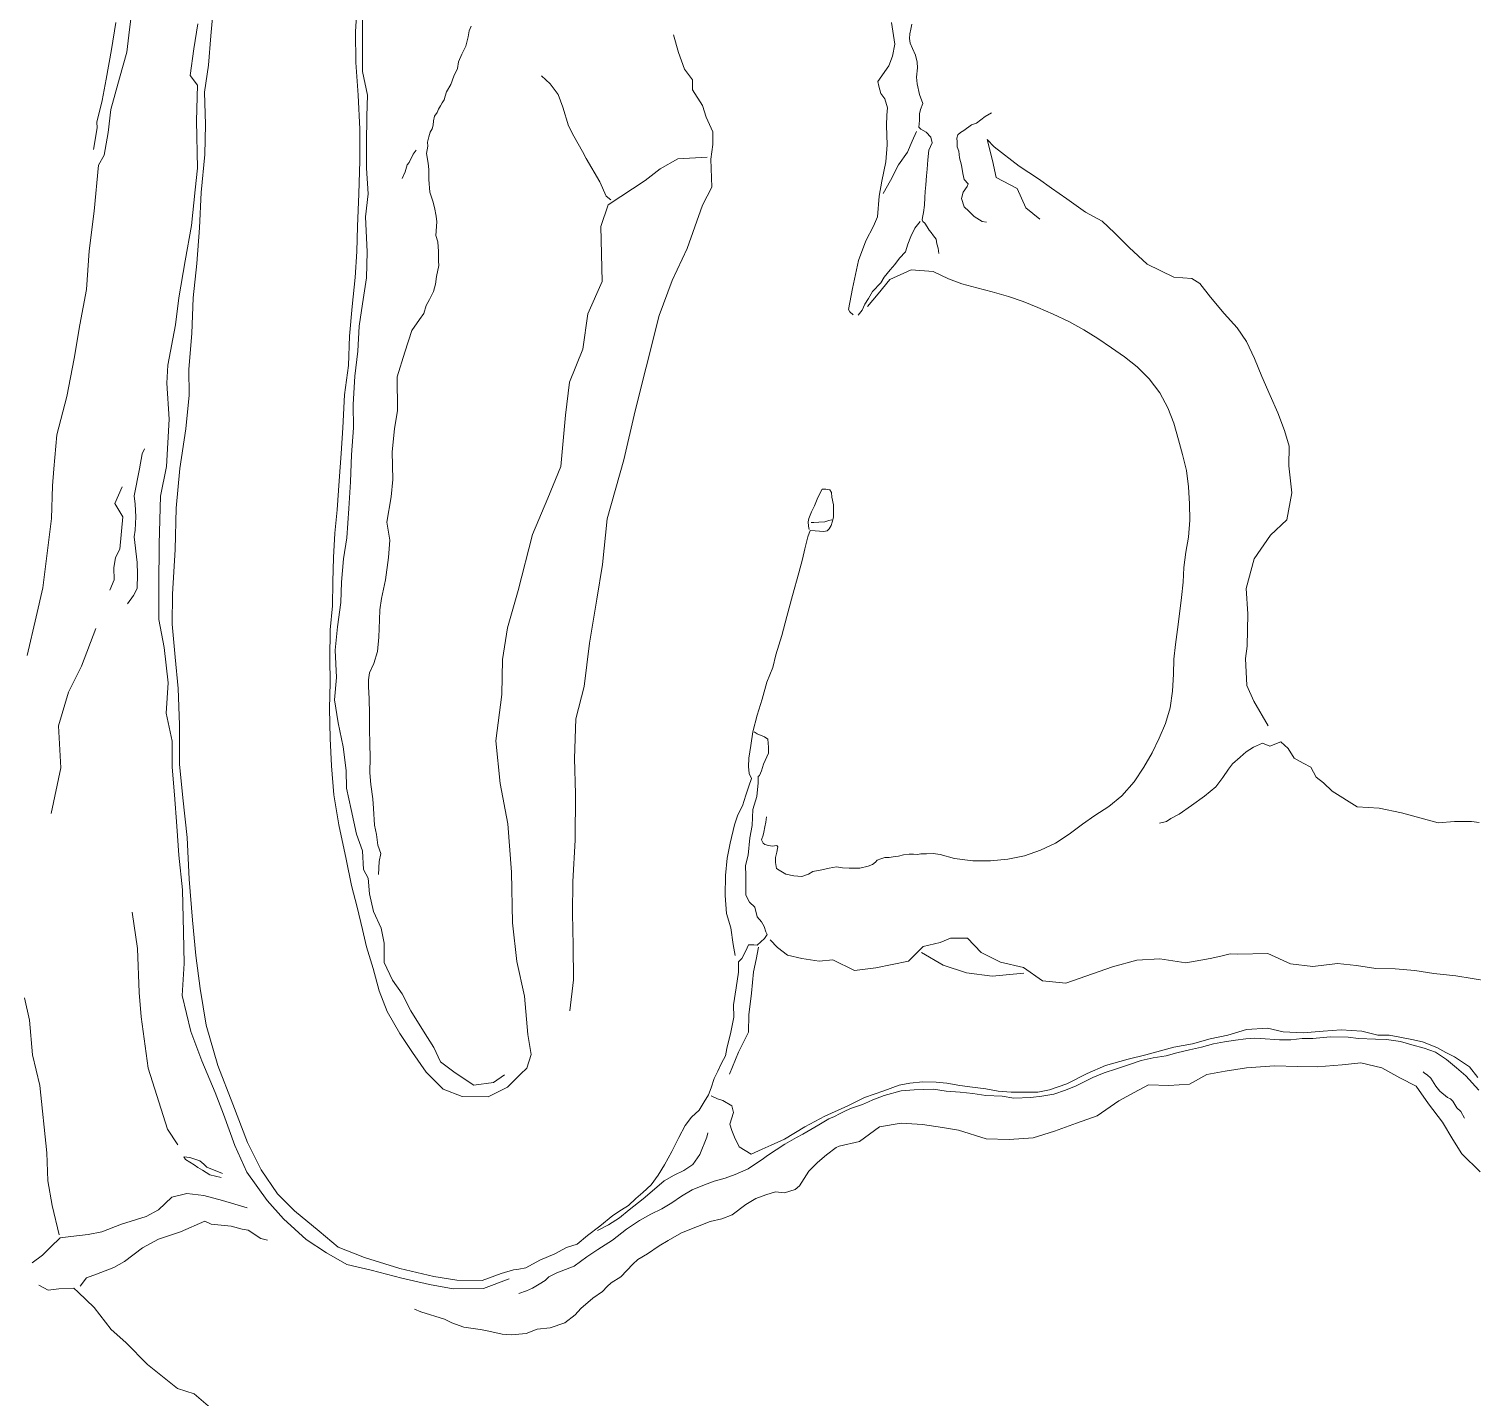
# Model space of a CAD drawing. Extents: x 683321 to 688873, y 7661944 to 7668387.
# Drawn here: x 685578.5 to 685874.5, y 7664684 to 7664964.6 of the extents above; entities that cross this region are included whole.
import ezdxf

# ---------------------------------------------------------------- set-up
doc = ezdxf.new("R2010")
doc.units = 0
doc.header["$MEASUREMENT"] = 0
doc.layers.add('01 CRESTA_Line', color=3, linetype='Continuous', lineweight=20)

msp = doc.modelspace()

# ---------------------------------------------------------------- linework, layer by layer
at = {"layer": '01 CRESTA_Line'}
for points in [[(685578.14, 7664836.1, 4158.93), (685580, 7664844.06, 4159.25), (685581.36, 7664849.98, 4159.28), (685583.15, 7664864.18, 4159.65), (685583.38, 7664870.9, 4159.6), (685583.65, 7664874.36, 4159.67), (685584.22, 7664881.38, 4159.82), (685586.27, 7664889.22, 4160.14), (685587.78, 7664897.03, 4160.27), (685588.97, 7664903.93, 4160.73), (685590.3, 7664911.14, 4160.82), (685590.84, 7664919.11, 4160.69), (685591.91, 7664927.21, 4160.29), (685592.79, 7664936.66, 4160.28), (685593.93, 7664938.73, 4159.41), (685594.75, 7664943.34, 4159.55), (685595.28, 7664948.04, 4159.78), (685597.11, 7664954.52, 4159.82), (685598.59, 7664959.81, 4159.47), (685599.16, 7664964.44, 4159.82), (685599.83, 7664969.82, 4159.77)], [(685616.5, 7664970.7, 4157.03), (685615.79, 7664963.16, 4156.5), (685615.35, 7664957.16, 4156.12), (685614.54, 7664951.64, 4155.57), (685614.75, 7664944.98, 4154.84), (685614.57, 7664938.85, 4154.33), (685613.84, 7664931.02, 4153.59), (685613.5, 7664923.78, 4152.98), (685612.93, 7664916.48, 4152.55), (685612.19, 7664909.47, 4152.07), (685611.92, 7664902.14, 4151.47), (685611.32, 7664894.85, 4150.9), (685611.39, 7664889.46, 4150.33), (685610.7, 7664882.57, 4149.66), (685609.47, 7664874.47, 4149.04), (685608.74, 7664866.29, 4148.31), (685608.53, 7664857.83, 4147.38), (685607.99, 7664848.7, 4146.67), (685607.92, 7664842.54, 4146.07), (685608.5, 7664835.79, 4145.39), (685609.09, 7664829.32, 4144.99), (685609.38, 7664821.86, 4144.43), (685609.38, 7664813.85, 4144), (685610.06, 7664806.95, 4143.36), (685610.94, 7664798.76, 4142.93), (685611.36, 7664790.24, 4142.41), (685612.05, 7664781.84, 4141.97), (685612.71, 7664774.58, 4141.61), (685613.66, 7664767.81, 4141.26), (685614.84, 7664760.3, 4141.02), (685617.23, 7664752.05, 4140.8), (685620.31, 7664744.1, 4140.35), (685623.35, 7664736.25, 4140.08), (685626.14, 7664730.61, 4140.11), (685629.51, 7664725.75, 4139.81), (685632.98, 7664722.24, 4139.8), (685638.04, 7664718.07, 4139.64), (685641.9, 7664714.8, 4139.75), (685647.34, 7664712.69, 4139.5), (685654.61, 7664710.39, 4139.17), (685661.55, 7664708.74, 4139.01), (685666.27, 7664708.03, 4138.83), (685671.46, 7664707.92, 4138.69), (685675.37, 7664709.4, 4138.65), (685677.87, 7664710.11, 4138.65), (685679.01, 7664710.27, 4138.6), (685680.44, 7664710.55, 4138.4), (685683.26, 7664712.09, 4138.34), (685686.4, 7664713.45, 4138.41), (685688.77, 7664714.73, 4138.28), (685690.98, 7664715.41, 4138.11), (685693.07, 7664717.17, 4138.13), (685695.6, 7664719.11, 4137.8), (685698.25, 7664721.25, 4137.81), (685700.04, 7664722.45, 4137.8), (685701.46, 7664723.35, 4137.79), (685702.96, 7664724.78, 4137.83), (685704.42, 7664726.02, 4137.73), (685706.15, 7664727.57, 4137.68), (685707.59, 7664729.57, 4137.74), (685708.86, 7664731.69, 4137.21), (685710.34, 7664734.42, 4136.86), (685711.78, 7664737.29, 4136.5), (685713.09, 7664739.72, 4136.56), (685714.36, 7664741.45, 4136.71), (685715.94, 7664742.89, 4136.84), (685717, 7664744.6, 4136.5), (685717.87, 7664746.02, 4136.18), (685718.43, 7664747.45, 4135.55), (685719.03, 7664749.37, 4135.08), (685719.81, 7664750.88, 4134.76), (685720.57, 7664752.49, 4134.59), (685721.39, 7664754.01, 4134.34), (685721.65, 7664755.55, 4134.01), (685722.44, 7664758.89, 4133.66), (685723.08, 7664761.93, 4133.3), (685722.98, 7664764.49, 4132.79), (685723.55, 7664767.99, 4132.44), (685724, 7664771.18, 4131.96), (685724.05, 7664773.28, 4131.65), (685724.7, 7664773.99, 4131.52), (685725.55, 7664775.57, 4131.19), (685726.1, 7664776.75, 4131.01), (685727.18, 7664776.81, 4130.78), (685727.88, 7664776.68, 4130.71), (685728.64, 7664777.42, 4130.11), (685729.37, 7664778.11, 4129.54), (685729.92, 7664778.9, 4129.1), (685729.67, 7664779.45, 4128.68), (685729.28, 7664780.51, 4128), (685728.74, 7664781.51, 4127.86), (685727.89, 7664782.5, 4127.4), (685727.38, 7664784.51, 4127.35), (685726.26, 7664785.55, 4127.39), (685725.53, 7664786.96, 4127.01), (685725.57, 7664789.08, 4126.9), (685725.51, 7664790.9, 4126.76), (685725.46, 7664793.04, 4126.37), (685726.02, 7664795.2, 4126.31), (685726.35, 7664798.7, 4126.08), (685726.86, 7664801.26, 4126.11), (685727, 7664804.51, 4126.66), (685727.81, 7664807.19, 4127.15), (685728.08, 7664810, 4127.33), (685728.04, 7664811.29, 4127.68), (685728.37, 7664811.49, 4127.24), (685728.72, 7664812.47, 4126.78), (685729.19, 7664813.86, 4126.48), (685730.2, 7664816.06, 4126.31), (685730.18, 7664817.29, 4126.09), (685730.07, 7664818.94, 4126.03), (685729.34, 7664819.44, 4126.01), (685727.89, 7664820.05, 4125.86), (685727.22, 7664820.43, 4125.94)], [(685645.96, 7664971.87, 4156.83), (685645.51, 7664964.01, 4156.27), (685645.56, 7664957.72, 4155.8), (685646.04, 7664950.98, 4155.14), (685646.37, 7664944.04, 4154.7), (685646.35, 7664937.53, 4154.32), (685646.15, 7664930.78, 4153.78), (685645.92, 7664924.08, 4153.14), (685645.74, 7664918.95, 4152.78), (685645.42, 7664913.62, 4152.22), (685644.78, 7664907.66, 4151.75), (685644.28, 7664901.62, 4151.29), (685644.02, 7664895.58, 4150.73), (685643.21, 7664889.58, 4150.3), (685642.89, 7664882.82, 4149.47), (685642.56, 7664877.54, 4148.93), (685642.16, 7664871.9, 4148.57), (685641.73, 7664865.98, 4148.14), (685641.25, 7664861.18, 4147.92), (685640.98, 7664856.17, 4147.3), (685640.84, 7664851.2, 4147.03), (685640.75, 7664846.26, 4146.59), (685640.32, 7664841.39, 4146.19), (685640.2, 7664835.41, 4145.4), (685640.27, 7664830.57, 4145.03), (685640.17, 7664825.21, 4144.5), (685640.32, 7664819.1, 4143.89), (685640.58, 7664813.49, 4143.48), (685641.06, 7664807.53, 4143.1), (685642.05, 7664801.37, 4142.43), (685643.6, 7664794.32, 4142.08), (685644.66, 7664788.92, 4141.83), (685645.81, 7664784.47, 4141.38), (685646.91, 7664779.89, 4141.19), (685647.71, 7664776.35, 4141.02), (685649.12, 7664771.9, 4140.62), (685650.34, 7664767.37, 4140.22), (685651.95, 7664763.12, 4139.83), (685654.61, 7664758.59, 4139.74), (685657.19, 7664754.7, 4139.3), (685659.99, 7664750.64, 4138.84), (685663.44, 7664747.2, 4138.4), (685667.39, 7664745.68, 4138.09), (685672.69, 7664745.61, 4137.65), (685676.66, 7664747.62, 4137.58), (685679.3, 7664750.29, 4137.76), (685680.6, 7664751.48, 4137.89), (685681.54, 7664754.28, 4137.59), (685680.84, 7664758.38, 4137.58), (685680.16, 7664766.25, 4138), (685678.6, 7664773.37, 4138.21), (685677.68, 7664781.26, 4137.93), (685677.49, 7664791.68, 4138.12), (685676.74, 7664801.6, 4138.6), (685675.18, 7664809.84, 4138.52), (685674.28, 7664818.6, 4138.16), (685675.48, 7664828.13, 4137.83), (685675.6, 7664835.27, 4138.37), (685676.68, 7664841.75, 4138.24), (685678.84, 7664849.45, 4137.99), (685681.81, 7664860.93, 4139.27), (685684.92, 7664868.36, 4137.94), (685687.61, 7664874.87, 4137.13), (685688.55, 7664885.38, 4137.55), (685689.38, 7664892.13, 4137.72), (685692.1, 7664898.91, 4137.08), (685693.15, 7664906.17, 4136.88), (685696.05, 7664912.81, 4135.67), (685695.78, 7664924.06, 4137.14), (685697.32, 7664928.55, 4137.62), (685704.86, 7664933.52, 4132.05), (685707.95, 7664935.88, 4129.7), (685711.56, 7664937.95, 4127.24), (685717.63, 7664938.27, 4124.51)], [(685596.36, 7664965.88, 4159.88), (685595.43, 7664960.38, 4159.89), (685594.33, 7664954.31, 4159.78), (685593.55, 7664949.91, 4159.68), (685592.47, 7664945.49, 4159.71), (685592.49, 7664944.28, 4159.79), (685591.74, 7664939.86, 4159.77)], [(685677.01, 7664708.31, 4138.75), (685671.72, 7664706.33, 4138.79), (685665.55, 7664706.26, 4138.81), (685660.63, 7664707.12, 4139.08), (685654.97, 7664708.45, 4139.19), (685648.68, 7664710.06, 4139.31), (685643.72, 7664711.21, 4139.69), (685639.55, 7664713.6, 4139.91), (685635.36, 7664716.34, 4139.73), (685630.7, 7664720.57, 4139.74), (685627.39, 7664724.34, 4140.01), (685623.21, 7664730.14, 4140.12), (685620.76, 7664735.65, 4139.96), (685618.41, 7664742.08, 4140.11), (685616.69, 7664746.53, 4140.53), (685614, 7664752.97, 4140.95), (685611.72, 7664759, 4141.03), (685609.94, 7664766.37, 4141.29), (685610.35, 7664772.95, 4141.42), (685610.23, 7664779.4, 4141.74), (685609.99, 7664788.07, 4142.22), (685609.23, 7664795.2, 4142.74), (685608.84, 7664801.14, 4143.05), (685608.4, 7664807.57, 4143.29), (685607.88, 7664813.19, 4143.85), (685607.88, 7664818.51, 4144.19), (685606.67, 7664824.29, 4144.61), (685607.07, 7664830.48, 4145.05), (685606.28, 7664837.72, 4145.54), (685605.16, 7664843.48, 4146.28), (685605.16, 7664850.3, 4146.85), (685605.25, 7664859, 4147.57), (685605.51, 7664868.81, 4148.47), (685606.76, 7664874.86, 4149.11), (685607.28, 7664884.54, 4150.06), (685606.81, 7664891.95, 4150.81), (685607.01, 7664895.67, 4151.04), (685608.56, 7664903.93, 4151.6), (685609.28, 7664909.45, 4152.04), (685610.57, 7664917.04, 4152.53), (685611.85, 7664924.3, 4152.97), (685612.58, 7664931.62, 4153.55), (685613.08, 7664936.06, 4153.91), (685612.89, 7664945.77, 4154.87), (685613.06, 7664953.07, 4155.63), (685611.55, 7664955.05, 4155.78), (685612.34, 7664960.53, 4156.24), (685613.12, 7664965.62, 4156.62)], [(685676.03, 7664750.11, 4137.7), (685673.79, 7664748.58, 4137.56), (685669.75, 7664748.02, 4138.1), (685665.95, 7664750.5, 4138.35), (685662.92, 7664752.77, 4138.87), (685661.54, 7664755.76, 4139.21), (685659.44, 7664759.1, 4139.41), (685656.84, 7664763.22, 4139.76), (685655.09, 7664766.74, 4139.93), (685653.1, 7664769.55, 4140.32), (685651.39, 7664773.14, 4140.61), (685651.38, 7664777.15, 4140.88), (685650.78, 7664780.23, 4141.17), (685649.17, 7664783.6, 4141.21), (685648.34, 7664787.27, 4141.5), (685648.09, 7664790.45, 4141.57), (685647.12, 7664792.26, 4141.83), (685646.94, 7664796.04, 4141.88), (685645.71, 7664799.45, 4142.33), (685644.6, 7664804.52, 4142.62), (685643.64, 7664808.88, 4142.89), (685643.56, 7664812.52, 4143.33), (685642.98, 7664817.4, 4143.69), (685641.96, 7664822.3, 4144.29), (685641.16, 7664826.99, 4144.76), (685641.6, 7664831.59, 4145.33), (685641.29, 7664837.2, 4145.7), (685641.79, 7664842.01, 4146.1), (685642.5, 7664846.95, 4146.61), (685642.65, 7664851.12, 4146.99), (685643.01, 7664855.94, 4147.3), (685643.68, 7664860.24, 4147.84), (685644.14, 7664866.24, 4148.17), (685644.45, 7664871.72, 4148.67), (685644.68, 7664877.23, 4149.09), (685645.06, 7664882.81, 4149.35), (685644.99, 7664887.56, 4149.8), (685645.33, 7664893.37, 4150.54), (685645.97, 7664898.54, 4150.97), (685646.27, 7664903.64, 4151.45), (685646.94, 7664908.22, 4151.67), (685647.74, 7664913.53, 4152.11), (685647.87, 7664918.86, 4152.73), (685647.56, 7664926.08, 4153.17), (685648.1, 7664930.74, 4153.51), (685647.75, 7664936.05, 4154.06), (685647.71, 7664941, 4154.29), (685647.84, 7664946.68, 4154.79), (685647.92, 7664951.04, 4155.06), (685646.95, 7664955.83, 4155.51), (685646.94, 7664961.14, 4155.99), (685646.91, 7664966.43, 4156.4)], [(685669.18, 7664965.16, 4149.32), (685668.8, 7664964.19, 4149.37), (685668.59, 7664962.94, 4149.22), (685668.14, 7664961.06, 4149.19), (685667.27, 7664959.42, 4148.91), (685666.63, 7664957.87, 4149.35), (685666.41, 7664956.45, 4149.4), (685665.68, 7664954.88, 4149.6), (685665.02, 7664953.18, 4150.11), (685664.15, 7664951.72, 4150.42), (685663.9, 7664950.79, 4150.39), (685663.64, 7664950.07, 4150.44), (685663.28, 7664949.44, 4150.5), (685662.9, 7664948.8, 4150.6), (685662.54, 7664948.15, 4150.71), (685662.23, 7664947.43, 4151.01), (685661.67, 7664946.68, 4151.71), (685661.48, 7664945.76, 4151.67), (685661.4, 7664944.88, 4151.74), (685661.2, 7664944.13, 4151.79), (685660.78, 7664943.43, 4151.95), (685660.54, 7664942.43, 4152.33), (685660.28, 7664941.37, 4152.88), (685660.3, 7664940.56, 4153.07), (685660.03, 7664939.04, 4152.84), (685660.38, 7664937.09, 4152.82), (685660.51, 7664935.73, 4152.68), (685660.5, 7664933.7, 4152.49), (685660.71, 7664931.1, 4152.23), (685661.34, 7664929.29, 4152.03), (685661.7, 7664928, 4151.89), (685662.01, 7664926.21, 4151.82), (685662.16, 7664925, 4151.65), (685661.94, 7664922.25, 4151.38), (685662.37, 7664920.94, 4151.14), (685662.48, 7664918.93, 4150.94), (685662.53, 7664917, 4150.66), (685662.58, 7664916.07, 4150.63), (685662.13, 7664913.83, 4150.59), (685661.87, 7664912.27, 4150.36), (685661.45, 7664910.74, 4150.13), (685660.63, 7664909.1, 4150.2), (685659.99, 7664907.89, 4150.11), (685659.5, 7664906.26, 4149.85), (685658.62, 7664905.01, 4149.88), (685657.04, 7664902.78, 4149.26), (685655.63, 7664898.32, 4147.44), (685654.02, 7664893.24, 4146.8), (685654.07, 7664886.34, 4145.78), (685653.48, 7664882.59, 4145.64), (685652.98, 7664877.9, 4145.36), (685653.13, 7664872.17, 4144.83), (685652.81, 7664868.66, 4144.83), (685651.94, 7664863.43, 4144.6), (685652.51, 7664859.76, 4144.48), (685652.28, 7664856.22, 4144.41), (685651.61, 7664851.6, 4144.14), (685650.83, 7664847.81, 4144.27), (685650.45, 7664845.47, 4144.09), (685650.41, 7664843.39, 4143.72), (685650.24, 7664839.84, 4143.81), (685649.99, 7664836.96, 4144.11), (685649.22, 7664834.49, 4144.18), (685648.35, 7664832.57, 4144.64), (685648.15, 7664831.14, 4144.67), (685648.15, 7664829.7, 4144.35), (685648.27, 7664827.27, 4143.84), (685648.33, 7664824.05, 4143.45), (685648.39, 7664821.1, 4143.21), (685648.44, 7664817.96, 4142.54), (685648.48, 7664815.25, 4142.39), (685648.45, 7664812.08, 4142.59), (685648.61, 7664809.65, 4142.11), (685649.05, 7664806.71, 4141.57), (685649.15, 7664804.71, 4141.38), (685649.35, 7664801.31, 4141.18), (685649.8, 7664799.43, 4141.09), (685650.04, 7664797.22, 4141.19), (685650.7, 7664795.54, 4140.76), (685650.35, 7664793.88, 4140.28), (685650.22, 7664791.22, 4140.68)], [(685755.38, 7664965.94, 4118.27), (685756.1, 7664961.48, 4118.94), (685755.6, 7664959.03, 4118.82), (685754.86, 7664957.03, 4118.8), (685752.59, 7664953.81, 4118.19), (685752.79, 7664952.85, 4118.62), (685753.21, 7664951.33, 4118.03), (685754.03, 7664950.24, 4118.1), (685754.6, 7664948.4, 4117.78), (685754.47, 7664946.93, 4117.75), (685754.41, 7664944.82, 4117.79), (685754.54, 7664940.8, 4117.79), (685754.24, 7664937.35, 4118.1), (685753.46, 7664933.38, 4118.91), (685752.89, 7664930.28, 4119.56), (685752.51, 7664926.07, 4119.72), (685751.72, 7664924.17, 4119.52), (685750.13, 7664921.11, 4119.68), (685748.67, 7664917.1, 4119.51), (685747.41, 7664911.33, 4119.82), (685746.58, 7664907.05, 4119.87), (685746.86, 7664906.58, 4119.91), (685747.56, 7664905.99, 4119.52)], [(685759.61, 7664965.59, 4118.97), (685759.35, 7664964.54, 4119.31), (685759.2, 7664963.61, 4119.71), (685759.11, 7664962.62, 4119.93), (685759.25, 7664961.69, 4120.16), (685759.74, 7664960.6, 4120.42), (685760.35, 7664959.21, 4120.32), (685760.67, 7664957.76, 4120.33), (685760.71, 7664956.6, 4120.64), (685760.56, 7664954.69, 4120.51), (685760.66, 7664953.34, 4120.6), (685761.15, 7664951.12, 4120.55), (685761.81, 7664949.27, 4120.82), (685761.35, 7664948.04, 4120.68), (685761.17, 7664947.2, 4120.83), (685761.12, 7664945.81, 4120.86), (685761, 7664944.45, 4120.98), (685761.42, 7664944.04, 4120.9), (685762.51, 7664943.41, 4120.09), (685763.48, 7664942.42, 4119.66), (685763.75, 7664941.25, 4119.49), (685763.06, 7664939.7, 4119.45), (685762.85, 7664937.73, 4119.17), (685762.73, 7664935.86, 4118.96), (685762.6, 7664934.44, 4118.96), (685762.46, 7664932.64, 4118.69), (685762.32, 7664931.28, 4118.72), (685762.22, 7664930.02, 4118.94), (685762.17, 7664928.47, 4119.39), (685761.95, 7664926.95, 4119.94), (685761.74, 7664925.9, 4120.26), (685761.68, 7664925.46, 4120.38), (685761.86, 7664925.1, 4120.37), (685762.22, 7664924.73, 4120.33), (685762.71, 7664924.04, 4120.14), (685763.15, 7664923.3, 4119.94), (685763.55, 7664922.82, 4119.82), (685764.03, 7664922.13, 4119.67), (685764.54, 7664921.45, 4119.59), (685764.71, 7664920.54, 4119.48), (685764.97, 7664919.64, 4119.36), (685765.11, 7664918.52, 4119.26)], [(685710.67, 7664963.38, 4118.52), (685711.71, 7664959.78, 4119.65), (685712.98, 7664956.33, 4119.54), (685714.62, 7664954.14, 4119.32), (685714.59, 7664952.08, 4119.37), (685716.62, 7664948.87, 4118.8), (685717.39, 7664946.49, 4119.05), (685718.76, 7664943.46, 4119.24), (685718.77, 7664940.86, 4118.07), (685718.36, 7664937.86, 4117.76), (685718.58, 7664932.16, 4125.19), (685716.64, 7664928.44, 4125.64), (685713.49, 7664919.58, 4126.22), (685710.45, 7664913.02, 4126.88), (685707.79, 7664905.83, 4127.34), (685705.1, 7664895.22, 4127.85), (685702.83, 7664886.31, 4129.32), (685700.55, 7664876.24, 4129.96), (685697.08, 7664864.12, 4131.05), (685696.11, 7664854.78, 4131.27), (685694.99, 7664847.65, 4130.66), (685693.48, 7664838.63, 4130.41), (685692.38, 7664829.74, 4130.23), (685690.66, 7664823.09, 4130.4), (685690.37, 7664815, 4130.08), (685690.59, 7664807.72, 4130.44), (685690.51, 7664798.23, 4130.2), (685690.03, 7664789.74, 4130.29), (685689.96, 7664783.2, 4130.45), (685690.13, 7664776.63, 4130.53), (685690.21, 7664769.6, 4131.02), (685689.45, 7664763.27, 4131.66)], [(685697.85, 7664929.52, 4136.63), (685696.89, 7664930.27, 4136.54), (685695.6, 7664933.25, 4137.02), (685692.82, 7664938.01, 4136.23), (685692.02, 7664939.43, 4136.54), (685690.29, 7664942.62, 4136.67), (685689.14, 7664944.7, 4136.57), (685688, 7664948.52, 4136.76), (685687.08, 7664951.17, 4136.94), (685685.42, 7664953.3, 4137.36), (685683.61, 7664955, 4137.71)], [(685775.9, 7664947.38, 4109.55), (685774.59, 7664946.62, 4110.48), (685772.86, 7664945.26, 4110.43), (685771.81, 7664944.9, 4110.2), (685770.24, 7664943.76, 4110.75), (685769.53, 7664943.33, 4110.77), (685769.01, 7664942.9, 4110.96), (685768.78, 7664942.19, 4111.25), (685768.89, 7664941.47, 4111.38), (685768.91, 7664940.42, 4111.47), (685769.25, 7664939.5, 4111.75), (685769.33, 7664938.18, 4111.51), (685769.76, 7664936.64, 4111.59), (685770.06, 7664934.97, 4111.42), (685770.34, 7664933.7, 4111.15), (685771.11, 7664932.83, 4111.19), (685770.91, 7664932.27, 4111.23), (685770.1, 7664931.12, 4111.06), (685769.77, 7664929.82, 4111.2), (685770.31, 7664928.12, 4111.15), (685771.27, 7664927.23, 4111.46), (685772.39, 7664926.13, 4111.58), (685773.97, 7664925.13, 4111.72), (685774.87, 7664924.94, 4112.22)], [(685753.73, 7664930.85, 4120.01), (685755.19, 7664933.52, 4120.47), (685756.82, 7664936.74, 4121.02), (685758.72, 7664939.29, 4121.39), (685759.68, 7664941.6, 4121.43), (685760.57, 7664943.54, 4121.35)], [(685785.81, 7664925.59, 4111.22), (685782.99, 7664927.88, 4112), (685781.19, 7664931.85, 4110.83), (685776.9, 7664934.13, 4109.27), (685776.14, 7664937.61, 4110.29), (685775.02, 7664941.9, 4110.31), (685776.46, 7664940.43, 4111.86), (685781.57, 7664936.44, 4112.09), (685785.56, 7664933.87, 4111.98), (685788.23, 7664931.96, 4111.92), (685791.39, 7664929.73, 4111.89), (685795.21, 7664927.03, 4111.82), (685798.62, 7664925.16, 4111.71), (685801.14, 7664922.78, 4111.77), (685804.18, 7664919.74, 4111.64), (685807.83, 7664916.33, 4111.49), (685813.34, 7664913.71, 4111.42), (685817.01, 7664913.44, 4111.63), (685818.63, 7664912.37, 4111.74), (685820.82, 7664909.6, 4111.72), (685823.6, 7664906.21, 4111.71), (685826.29, 7664903.33, 4111.7), (685828.21, 7664900.48, 4111.62), (685829.88, 7664896.98, 4111.58), (685831.36, 7664893.3, 4111.53), (685833.07, 7664889.43, 4111.47), (685834.66, 7664885.88, 4111.44), (685836.01, 7664882.26, 4111.45), (685836.93, 7664879, 4111.38), (685836.87, 7664875.03, 4111.35), (685837.51, 7664869.49, 4111.27), (685836.48, 7664863.91, 4111.65), (685833.16, 7664860.81, 4112.6), (685829.76, 7664855.92, 4112.94), (685828.15, 7664849.86, 4113.18), (685828.5, 7664844.63, 4112.45), (685828.37, 7664838.05, 4111.81), (685828, 7664835.46, 4112.4), (685828.25, 7664829.96, 4112.17), (685829.69, 7664826.74, 4112.5), (685832.68, 7664821.67, 4112.01)], [(685655.08, 7664933.91, 4151.95), (685655.7, 7664935.29, 4151.8), (685656.05, 7664936.69, 4152.1), (685656.47, 7664937.22, 4151.92), (685657.34, 7664938.91, 4151.9), (685657.9, 7664939.74, 4151.99)], [(685761.31, 7664925.12, 4120.71), (685760.17, 7664923.72, 4120.86), (685759.4, 7664922.03, 4120.95), (685758.75, 7664920.42, 4120.86), (685758.28, 7664918.85, 4120.64), (685757.02, 7664917.57, 4120.51), (685756.11, 7664916.3, 4120.41), (685755.14, 7664915.18, 4120.33), (685753.88, 7664913.71, 4120.26), (685753.2, 7664912.52, 4120.57), (685751.52, 7664910.73, 4120.15), (685750.69, 7664909.28, 4120.12), (685749.91, 7664908.16, 4120.07), (685749.37, 7664906.89, 4119.65), (685748.57, 7664905.92, 4119.37)], [(685729.78, 7664803, 4123.33), (685729.65, 7664801.91, 4123.34), (685729.43, 7664800.98, 4123.28), (685729.21, 7664799.91, 4123.29), (685729.06, 7664799.26, 4123.43), (685728.77, 7664798.3, 4123.63), (685729.1, 7664797.63, 4123.73), (685729.45, 7664797.36, 4123.84), (685730.2, 7664797.14, 4123.88), (685730.98, 7664797.04, 4123.85), (685731.44, 7664797.06, 4123.77), (685731.86, 7664797.13, 4123.54), (685732.09, 7664796.87, 4123.74), (685732.06, 7664796.54, 4123.9), (685731.91, 7664795.78, 4123.98), (685731.65, 7664794.67, 4123.98), (685731.59, 7664793.68, 4123.91), (685731.81, 7664792.4, 4124.01), (685732.35, 7664792.09, 4124.15), (685733.71, 7664791.29, 4124.48), (685735.36, 7664790.96, 4124.5), (685737.04, 7664790.81, 4124.15), (685738.38, 7664791.28, 4124.07), (685739.29, 7664791.8, 4124.26), (685741.12, 7664792.14, 4124.15), (685742.65, 7664792.5, 4124.07), (685744.11, 7664792.74, 4124.08), (685745.38, 7664792.59, 4124.22), (685746.72, 7664792.53, 4124.08), (685748.94, 7664792.52, 4124.14), (685750.65, 7664792.91, 4124.23), (685751.53, 7664793.27, 4124.17), (685752.14, 7664793.74, 4124.23), (685752.46, 7664794.15, 4124.25), (685753.24, 7664794.39, 4124.21), (685754.01, 7664794.68, 4124.19), (685754.92, 7664794.7, 4124.15), (685755.78, 7664794.8, 4124.07), (685756.85, 7664794.95, 4124.08), (685757.9, 7664795.23, 4124.09), (685759.01, 7664795.39, 4124.11), (685759.94, 7664795.38, 4124.06), (685760.72, 7664795.33, 4124.21), (685761.44, 7664795.46, 4124.2), (685762.6, 7664795.46, 4124.2), (685763.94, 7664795.48, 4124.4), (685765.38, 7664795.3, 4124.56), (685768.31, 7664794.51, 4124.66), (685772.09, 7664794.01, 4124.74), (685775.73, 7664793.97, 4124.79), (685779.24, 7664794.33, 4124.82), (685782.66, 7664795.04, 4124.86), (685785.95, 7664796.17, 4124.87), (685789.02, 7664797.62, 4124.81), (685791.85, 7664799.47, 4124.69), (685794.57, 7664801.49, 4124.62), (685797.13, 7664803.3, 4124.67), (685799.96, 7664805.16, 4124.69), (685802.65, 7664807.34, 4124.61), (685805.16, 7664810.2, 4124.58), (685807.16, 7664813.18, 4124.61), (685808.86, 7664816.18, 4124.48), (685810.32, 7664819.16, 4124.37), (685811.57, 7664822.18, 4124.29), (685812.58, 7664825.41, 4124.21), (685813.06, 7664828.82, 4124.15), (685813.21, 7664832.26, 4124.09), (685813.34, 7664835.37, 4123.95), (685813.62, 7664838.39, 4123.77), (685814.04, 7664841.44, 4123.65), (685814.47, 7664844.66, 4123.58), (685814.87, 7664848.03, 4123.44), (685815.21, 7664851.16, 4123.36), (685815.39, 7664854.17, 4123.3), (685815.78, 7664857.28, 4123.22), (685816.31, 7664860.37, 4123.16), (685816.59, 7664863.86, 4123.12), (685816.5, 7664867.18, 4123.09), (685816.35, 7664870.71, 4123.01), (685815.88, 7664874.06, 4123.04), (685815.09, 7664877.32, 4123.02), (685814.3, 7664880.36, 4122.83), (685813.33, 7664883.76, 4122.89), (685812.08, 7664886.92, 4123.06), (685810.44, 7664889.96, 4122.93), (685808.23, 7664892.85, 4122.84), (685805.81, 7664895.27, 4122.8), (685803.2, 7664897.34, 4122.68), (685800.51, 7664899.23, 4122.49), (685797.73, 7664901.11, 4122.35), (685794.87, 7664902.88, 4122.24), (685791.8, 7664904.57, 4122.1), (685788.57, 7664906.09, 4121.93), (685785.44, 7664907.5, 4121.76), (685782.42, 7664908.73, 4121.71), (685779.38, 7664909.75, 4121.64), (685776.05, 7664910.71, 4121.49), (685772.94, 7664911.51, 4121.26), (685769.81, 7664912.32, 4121.05), (685767.09, 7664913.32, 4120.89), (685763.97, 7664914.86, 4120.8), (685759.41, 7664915.19, 4120.66), (685755.08, 7664913.19, 4120.39), (685752.69, 7664910.26, 4120.07), (685750.52, 7664907.69, 4119.77)], [(685598.74, 7664846.72, 4150.39), (685599.98, 7664848.43, 4150.45), (685600.71, 7664849.87, 4149.68), (685600.79, 7664852.82, 4150.68), (685600.7, 7664855.16, 4150.42), (685600.11, 7664860.43, 4151.45), (685600.32, 7664861.78, 4151.67), (685600.43, 7664864.55, 4151.45), (685600.31, 7664867.11, 4151.39), (685600.09, 7664868.85, 4151.09), (685601.21, 7664874.38, 4149.95), (685601.77, 7664877.44, 4150.4), (685602.22, 7664878.47, 4150.15)], [(685597.63, 7664870.72, 4150.27), (685596.16, 7664867.31, 4150.13), (685597.78, 7664864.52, 4150.33), (685597.16, 7664857.89, 4152.06), (685596.29, 7664856.21, 4151.92), (685595.92, 7664854.11, 4151.69), (685595.97, 7664851.64, 4151.54), (685595.08, 7664849.53, 4152.02)], [(685723.32, 7664774.58, 4131.32), (685722.93, 7664776.86, 4131.14), (685722.43, 7664780.28, 4130.97), (685721.54, 7664783.2, 4130.66), (685721.29, 7664786.87, 4130.17), (685721.39, 7664790.98, 4129.36), (685721.69, 7664794.55, 4128.98), (685722.33, 7664797.62, 4128.76), (685723.22, 7664801.38, 4128.45), (685723.89, 7664803.43, 4128.21), (685724.87, 7664805.3, 4128.07), (685725.54, 7664807.48, 4128.11), (685726.17, 7664809.32, 4127.8), (685726.71, 7664810.88, 4127.89), (685726.22, 7664811.89, 4127.29), (685726.1, 7664813.38, 4126.65), (685726.13, 7664815.06, 4126.13), (685726.57, 7664817.63, 4125.94), (685726.98, 7664820.48, 4125.92), (685727.83, 7664823.87, 4125.42), (685728.9, 7664827.16, 4124.89), (685729.81, 7664830.64, 4124.79), (685731.08, 7664833.66, 4124.2), (685731.72, 7664836.23, 4124.07), (685732.89, 7664840.21, 4123.73), (685733.93, 7664844.12, 4123.15), (685735.12, 7664848.44, 4122.72), (685736.41, 7664853.04, 4122.36), (685737.17, 7664855.86, 4122.18), (685737.65, 7664857.96, 4122.06), (685738.24, 7664860.41, 4121.9), (685738.72, 7664861.72, 4121.78), (685739.75, 7664861.64, 4121.73), (685741.53, 7664861.52, 4121.68), (685742.21, 7664861.68, 4121.5), (685742.6, 7664862.06, 4121.24), (685743.05, 7664862.78, 4120.92), (685743.22, 7664863.42, 4120.76), (685743.53, 7664864.49, 4120.55), (685743.53, 7664865.6, 4120.57), (685743.49, 7664866.97, 4120.61), (685743.2, 7664868.56, 4120.46), (685743.11, 7664869.56, 4120.37), (685742.74, 7664870.08, 4120.4), (685741.95, 7664870.22, 4120.39), (685741.21, 7664870.21, 4120.43), (685740.79, 7664869.48, 4120.44), (685740.15, 7664868.18, 4120.62), (685739.61, 7664866.79, 4120.79), (685739.01, 7664865.59, 4120.94), (685738.43, 7664864.19, 4121.01), (685738.33, 7664863.51, 4121.26), (685738.38, 7664862.64, 4121.47), (685738.55, 7664861.93, 4121.7)], [(685738.91, 7664863.35, 4121.19), (685739.5, 7664863.41, 4121.15), (685740.5, 7664863.47, 4121.01), (685741.75, 7664863.55, 4120.99), (685742.55, 7664863.78, 4120.85), (685743.17, 7664863.9, 4120.71)], [(685583.07, 7664803.68, 4153.54), (685585.09, 7664813.08, 4153.24), (685584.58, 7664821.68, 4153.17), (685586.62, 7664828.57, 4152.78), (685589.29, 7664833.92, 4152.76), (685592.26, 7664841.62, 4152.98)], [(685810.37, 7664801.74, 4118.74), (685811.78, 7664802.09, 4118.63), (685812.69, 7664802.7, 4118.71), (685814.43, 7664803.57, 4118.69), (685816.91, 7664805.38, 4118.78), (685819.58, 7664807.29, 4118.71), (685821.9, 7664809.2, 4118.74), (685823.39, 7664811.07, 4118.65), (685824.54, 7664812.8, 4118.64), (685825.33, 7664813.89, 4118.62), (685826.89, 7664815.24, 4118.66), (685828.14, 7664816.38, 4118.75), (685829.67, 7664817.32, 4118.63), (685831.46, 7664818.14, 4118.71), (685833.02, 7664817.55, 4118.46), (685835.25, 7664818.39, 4118.58), (685836.76, 7664817.04, 4118.71), (685837.99, 7664815.08, 4118.88), (685839.81, 7664814.02, 4118.73), (685841.39, 7664813.22, 4118.56), (685842.51, 7664811.15, 4118.51), (685843.97, 7664809.97, 4118.45), (685845.81, 7664808.26, 4118.59), (685850.89, 7664805.11, 4118.48), (685855.42, 7664804.79, 4118.47), (685860.02, 7664803.88, 4118.28), (685863.73, 7664802.8, 4118.06), (685867.55, 7664801.81, 4118.28), (685870.86, 7664802.09, 4118.14), (685874.36, 7664802.09, 4118.26), (685875.95, 7664801.86, 4118.25)], [(685599.69, 7664783.5, 4143.76), (685600.75, 7664776, 4143.7), (685601.12, 7664767, 4143.45), (685601.56, 7664762, 4142.38), (685602.94, 7664751.5, 4141.5), (685606.94, 7664739, 4141.1), (685609.04, 7664735.79, 4138.96)], [(685877.83, 7664769.35, 4122.47), (685871.12, 7664770.45, 4121.71), (685866.65, 7664770.89, 4121.65), (685862.73, 7664771.5, 4121.84), (685858.7, 7664771.85, 4122.12), (685854.76, 7664771.91, 4122.08), (685850.74, 7664772.53, 4122.15), (685846.85, 7664772.97, 4122.2), (685841.84, 7664772.33, 4122.69), (685837.26, 7664772.86, 4122.17), (685832.6, 7664775.03, 4121.71), (685826.38, 7664774.88, 4121.74), (685824.84, 7664774.93, 4121.43), (685822.96, 7664774.47, 4121.02), (685820.78, 7664773.98, 4120.73), (685815.74, 7664773.06, 4120.96), (685810.47, 7664773.91, 4121.36), (685805.73, 7664773.64, 4122.23), (685800.74, 7664772.26, 4122.41), (685795.26, 7664770.38, 4121.73), (685791.19, 7664768.95, 4121.61), (685786.39, 7664769.39, 4121.5), (685782.49, 7664772.11, 4120.96), (685777.77, 7664773.22, 4121.83), (685773.77, 7664775.19, 4121.76), (685771.02, 7664778.15, 4121.77), (685767.53, 7664778.17, 4121.88), (685765.38, 7664777.27, 4123.6), (685761.9, 7664776.45, 4124.6), (685758.87, 7664773.42, 4127), (685752.17, 7664772.04, 4125.78), (685747.82, 7664771.55, 4125.55), (685743.36, 7664773.68, 4127.18), (685740.55, 7664773.46, 4127.27), (685736.99, 7664774.01, 4128.08), (685734.11, 7664774.69, 4128.7), (685732.03, 7664776.2, 4128.89), (685730.5, 7664777.82, 4129.04)], [(685722.21, 7664750.23, 4135.04), (685724.06, 7664754.75, 4134.53), (685726.08, 7664758.87, 4133.96), (685726.12, 7664762.44, 4133.44), (685726.73, 7664766.86, 4132.84), (685727.13, 7664771.24, 4132.24), (685727.63, 7664773.78, 4131.83), (685728.12, 7664776.32, 4131.43)], [(685761.59, 7664775.24, 4129.55), (685765.99, 7664772.62, 4129.17), (685770.79, 7664771.03, 4126.79), (685776.03, 7664770.33, 4127.17), (685782.58, 7664771, 4125.88)], [(685584.71, 7664717.3, 4157.37), (685583.26, 7664723.31, 4157.41), (685582.37, 7664728.41, 4157.35), (685582.16, 7664734.12, 4157.7), (685580.77, 7664747.92, 4158.07), (685579.25, 7664754.22, 4157.89), (685578.6, 7664761.36, 4157.97), (685577.59, 7664765.94, 4158.1)], [(685875.62, 7664749.58, 4127.18), (685873.95, 7664751.79, 4127.48), (685870.86, 7664753.8, 4127.92), (685869.06, 7664754.69, 4128.16), (685867.26, 7664755.74, 4128.18), (685864.3, 7664756.89, 4128.4), (685862.11, 7664757.34, 4128.69), (685859.64, 7664757.86, 4128.91), (685857.46, 7664758.23, 4129.08), (685855.16, 7664758.27, 4129.03), (685851.87, 7664759.07, 4129.32), (685847.6, 7664759.35, 4129.51), (685843.93, 7664759.05, 4129.73), (685839.86, 7664758.72, 4130.14), (685835.72, 7664758.92, 4130.29), (685832.49, 7664759.66, 4130.48), (685828.22, 7664759.4, 4130.69), (685824.4, 7664758.23, 4130.98), (685820.75, 7664757.49, 4131.22), (685817.15, 7664756.49, 4131.15), (685813.3, 7664755.82, 4131.67), (685807.59, 7664754.2, 4132.2), (685803.97, 7664753.34, 4132.56), (685799.3, 7664752.01, 4132.75), (685795.54, 7664750.38, 4132.9), (685791.35, 7664748.28, 4133.24), (685787.82, 7664747.05, 4133.33), (685785.45, 7664746.58, 4133.5), (685782.54, 7664746.6, 4133.86), (685779.93, 7664746.54, 4133.9), (685777.28, 7664746.77, 4134.13), (685774.78, 7664747.27, 4134.34), (685772.04, 7664747.58, 4134.54), (685769.4, 7664747.96, 4134.74), (685766.74, 7664748.41, 4134.77), (685764.6, 7664748.65, 4134.96), (685761.81, 7664748.66, 4135.14), (685759.18, 7664748.43, 4135.36), (685756.95, 7664747.98, 4135.4), (685753.84, 7664746.84, 4135.66), (685749.87, 7664745.49, 4135.64), (685746.47, 7664743.76, 4135.98), (685741.76, 7664741.64, 4136.19), (685737.62, 7664739.44, 4136.29), (685733.49, 7664736.9, 4136.48), (685730.71, 7664735.73, 4136.58), (685728.87, 7664734.86, 4136.87), (685726.66, 7664733.87, 4137.05), (685724.17, 7664735.37, 4136.77), (685723.23, 7664737.31, 4136.88), (685722.65, 7664738.69, 4136.61), (685722.23, 7664739.99, 4136.22), (685722.99, 7664742.43, 4136.28), (685722.68, 7664743.74, 4136.24), (685720.85, 7664744.84, 4136.29), (685719.71, 7664745.19, 4136.43), (685718.42, 7664745.79, 4136.49)], [(685679.01, 7664705.29, 4137.55), (685680.56, 7664705.83, 4137.54), (685681.8, 7664706.38, 4137.46), (685683.15, 7664707.17, 4137.5), (685684.38, 7664707.97, 4137.46), (685685.17, 7664708.69, 4137.27), (685686.75, 7664709.52, 4137.25), (685690.3, 7664710.89, 4137.46), (685692.93, 7664712.83, 4137.29), (685695.19, 7664714.33, 4137.47), (685698.17, 7664716.24, 4137.65), (685701.05, 7664718.46, 4137.71), (685703.7, 7664720.25, 4137.59), (685706.02, 7664721.55, 4137.84), (685708.33, 7664722.68, 4137.81), (685710.33, 7664723.89, 4137.69), (685712.36, 7664725.21, 4137.5), (685714.55, 7664726.51, 4137.46), (685716.75, 7664727.43, 4137.25), (685719.04, 7664728.32, 4137.14), (685721.27, 7664728.93, 4136.82), (685723.37, 7664729.7, 4136.83), (685726.02, 7664730.84, 4136.88), (685729.14, 7664732.99, 4136.9), (685730, 7664733.58, 4136.59), (685733.53, 7664735.92, 4136.45), (685735.93, 7664737.26, 4136.29), (685737.24, 7664737.99, 4136.12), (685740.53, 7664739.89, 4136.34), (685742.58, 7664741.11, 4136.25), (685743.71, 7664741.59, 4136.2), (685744.74, 7664742.1, 4136.22), (685745.73, 7664742.62, 4136.09), (685747.03, 7664743.25, 4135.93), (685748.22, 7664743.62, 4135.86), (685749.44, 7664744.02, 4135.8), (685750.69, 7664744.58, 4135.78), (685751.61, 7664744.97, 4135.77), (685753.92, 7664745.89, 4135.64), (685757.4, 7664746.85, 4135.35), (685760.07, 7664747.06, 4135.26), (685764.01, 7664747.18, 4134.97), (685766.63, 7664746.78, 4134.75), (685769.47, 7664746.58, 4134.71), (685772.09, 7664746.3, 4134.52), (685774.73, 7664745.9, 4134.29), (685778.08, 7664745.74, 4133.95), (685780.48, 7664745.33, 4133.85), (685783.95, 7664745.46, 4133.65), (685786.26, 7664745.77, 4133.4), (685788.68, 7664746.18, 4133.17), (685791.09, 7664746.97, 4133.02), (685793.3, 7664747.89, 4132.87), (685796.69, 7664749.56, 4132.76), (685799.01, 7664750.55, 4132.75), (685801.58, 7664751.36, 4132.72), (685804.04, 7664752.17, 4132.5), (685806.62, 7664753.04, 4132.31), (685809.05, 7664753.63, 4132.12), (685811.71, 7664753.99, 4131.97), (685813.91, 7664754.6, 4131.67), (685816.53, 7664755.26, 4131.42), (685818.98, 7664755.77, 4131.26), (685821.42, 7664756.5, 4131.23), (685823.67, 7664756.89, 4131.07), (685825.95, 7664757.2, 4130.9), (685828.08, 7664757.53, 4130.81), (685829.83, 7664757.65, 4130.73), (685831.1, 7664757.55, 4130.54), (685834.95, 7664757.32, 4130.49), (685837.33, 7664757.3, 4130.3), (685839.6, 7664757.6, 4130.11), (685841.85, 7664757.6, 4129.74), (685845.4, 7664757.94, 4129.62), (685849.04, 7664757.82, 4129.39), (685851.2, 7664757.56, 4129.19), (685854.65, 7664757.42, 4129.1), (685856.89, 7664757.39, 4128.99), (685859.78, 7664756.98, 4128.94), (685862.1, 7664756.27, 4128.63), (685864.68, 7664755.58, 4128.55), (685866.97, 7664754.77, 4128.36), (685869.22, 7664753.24, 4128.13), (685871.28, 7664751.58, 4127.83), (685873.16, 7664749.9, 4127.37), (685875.85, 7664747, 4126.81)], [(685657.61, 7664702.07, 4137.59), (685658.87, 7664701.51, 4137.91), (685663.74, 7664699.99, 4138.3), (685665.23, 7664699.3, 4138.24), (685667.73, 7664698.39, 4138.45), (685671.08, 7664697.87, 4138.58), (685672.24, 7664697.69, 4138.6), (685675.55, 7664696.95, 4138.91), (685677.49, 7664696.83, 4139.35), (685680.49, 7664697.09, 4139.22), (685682.71, 7664697.99, 4138.68), (685685.4, 7664698.24, 4139), (685688.41, 7664699.25, 4139.01), (685690.54, 7664700.91, 4138.98), (685691.69, 7664702.19, 4138.77), (685694.18, 7664704.34, 4137.87), (685696.17, 7664705.69, 4137.83), (685697.07, 7664706.73, 4137.85), (685697.94, 7664707.48, 4137.83), (685699.91, 7664708.73, 4137.56), (685702.36, 7664711.3, 4137.08), (685703.42, 7664712.25, 4137.22), (685705.34, 7664713.41, 4137.48), (685707.77, 7664715.06, 4137.34), (685709.58, 7664716.12, 4137.13), (685712.32, 7664717.73, 4137.14), (685715.62, 7664719.04, 4137.17), (685718.21, 7664720.05, 4136.99), (685720.62, 7664720.58, 4137.07), (685722.7, 7664721.44, 4137.16), (685725.54, 7664723.52, 4136.7), (685727.6, 7664724.74, 4136.57), (685729.62, 7664725.5, 4136.59), (685731.62, 7664726.11, 4136.95), (685733.44, 7664725.94, 4137.19), (685735.68, 7664726.58, 4137.38), (685736.52, 7664727.34, 4137.5), (685738.43, 7664730.36, 4137.08), (685740.26, 7664732.14, 4136.73), (685742.07, 7664733.72, 4136.83), (685744.06, 7664735.23, 4137.09), (685744.71, 7664735.49, 4136.81), (685748.84, 7664736.47, 4137.53), (685752.96, 7664739.48, 4137.39), (685757.4, 7664740.18, 4137.03), (685761.76, 7664739.93, 4137.63), (685765.84, 7664739.33, 4138.16), (685769.15, 7664738.81, 4138.36), (685774.81, 7664737.03, 4138.65), (685779.55, 7664736.85, 4137.62), (685784.47, 7664737.19, 4136.39), (685788.85, 7664738.54, 4135.9), (685793.36, 7664740.23, 4136.08), (685797.56, 7664741.7, 4136.21), (685802.05, 7664744.79, 4135.71), (685805.16, 7664746.48, 4135.04), (685808.09, 7664748.09, 4134.38), (685812.3, 7664747.96, 4134.09), (685816.53, 7664748.22, 4133.91), (685820.05, 7664750.16, 4133.79), (685823.82, 7664750.88, 4133.42), (685828.24, 7664751.58, 4133.27), (685833.93, 7664751.97, 4132.7), (685838.69, 7664751.81, 4131.97), (685842.7, 7664751.79, 4131.77), (685847.81, 7664752.2, 4131.63), (685851.65, 7664752.61, 4131.19), (685855.99, 7664751.53, 4131.29), (685859.63, 7664749.52, 4131.16), (685862.98, 7664747.82, 4131.19), (685865.57, 7664744.2, 4131.41), (685868.44, 7664740.45, 4131.2), (685870.51, 7664736.86, 4131.37), (685872.38, 7664733.92, 4132.33), (685876.15, 7664730.23, 4133.24)], [(685864.46, 7664750.75, 4127.5), (685864.71, 7664750.48, 4127.66), (685865.28, 7664750.12, 4127.6), (685866.04, 7664749.47, 4127.31), (685867.02, 7664747.78, 4127.53), (685867.84, 7664746.79, 4127.27), (685869.43, 7664745.46, 4126.95), (685870.05, 7664745.2, 4126.56), (685870.51, 7664744.7, 4126.43), (685871.37, 7664743.38, 4126.52), (685872.15, 7664742.6, 4126.22), (685872.9, 7664741.26, 4126.32)], [(685717.76, 7664738.22, 4137.37), (685717.52, 7664737.32, 4137.27), (685716.11, 7664733.78, 4137.16), (685714.69, 7664731.72, 4137.33), (685712.85, 7664730.48, 4137.47), (685710.83, 7664729.52, 4137.7), (685708.78, 7664728.38, 4137.66), (685706.3, 7664726.26, 4137.68), (685704.47, 7664724.67, 4137.6), (685701.62, 7664722.43, 4137.66), (685699.63, 7664720.77, 4137.65), (685697.4, 7664719.36, 4137.65), (685695.1, 7664718.21, 4137.55)], [(685618.22, 7664729.92, 4138.45), (685615.01, 7664731.19, 4138.56), (685614.4, 7664731.82, 4138.7), (685613.54, 7664732.49, 4138.75), (685611.48, 7664733.18, 4139.19), (685610.31, 7664733.3, 4139.2), (685610.61, 7664732.73, 4139.49), (685612.41, 7664731.64, 4138.67), (685613.16, 7664731.12, 4138.71), (685614.08, 7664730.55, 4138.7), (685615.64, 7664729.63, 4138.67), (685617.94, 7664729.06, 4138.5)], [(685579.18, 7664711.56, 4154.53), (685581.3, 7664713.15, 4155.88), (685582.98, 7664714.88, 4156.45), (685584.92, 7664716.68, 4157), (685587.11, 7664716.95, 4155.69), (685590.63, 7664717.36, 4152.69), (685593.48, 7664717.9, 4150), (685597.53, 7664719.52, 4147.1), (685602.59, 7664721.05, 4143.78), (685605.11, 7664722.41, 4142.3), (685607.79, 7664725.03, 4141.12), (685610.92, 7664725.79, 4140.13), (685614.36, 7664725.41, 4139.73), (685618.22, 7664724.37, 4139.08), (685623.29, 7664722.88, 4138.42)], [(685589.02, 7664706.77, 4156.85), (685590.31, 7664708.53, 4156.01), (685592.35, 7664709.22, 4154.93), (685595.96, 7664710.63, 4152.31), (685598.12, 7664711.84, 4150.76), (685601.81, 7664714.63, 4147.29), (685605.07, 7664716.42, 4144.42), (685609.61, 7664717.93, 4141.34), (685614.56, 7664720.09, 4138.41), (685615.92, 7664719.51, 4138.57), (685620.01, 7664719.1, 4137.37), (685622.25, 7664718.46, 4137.15), (685623.5, 7664718.27, 4137), (685626.06, 7664716.53, 4137.01), (685627.46, 7664716.2, 4136.89)], [(685615.76, 7664681.82, 4156.83), (685612.39, 7664684.72, 4156.42), (685609.01, 7664685.82, 4155.95), (685602.81, 7664690.76, 4155.92), (685598.4, 7664695.26, 4156.38), (685595.38, 7664697.87, 4156.39), (685591.91, 7664702.43, 4156.66), (685588.59, 7664705.56, 4156.88), (685587.73, 7664706.36, 4156.87), (685584.65, 7664706.26, 4156.58), (685582.46, 7664705.96, 4155.88), (685580.53, 7664706.99, 4154.96)]]:
    msp.add_polyline3d(points, dxfattribs=at)

doc.saveas('drawing.dxf')
